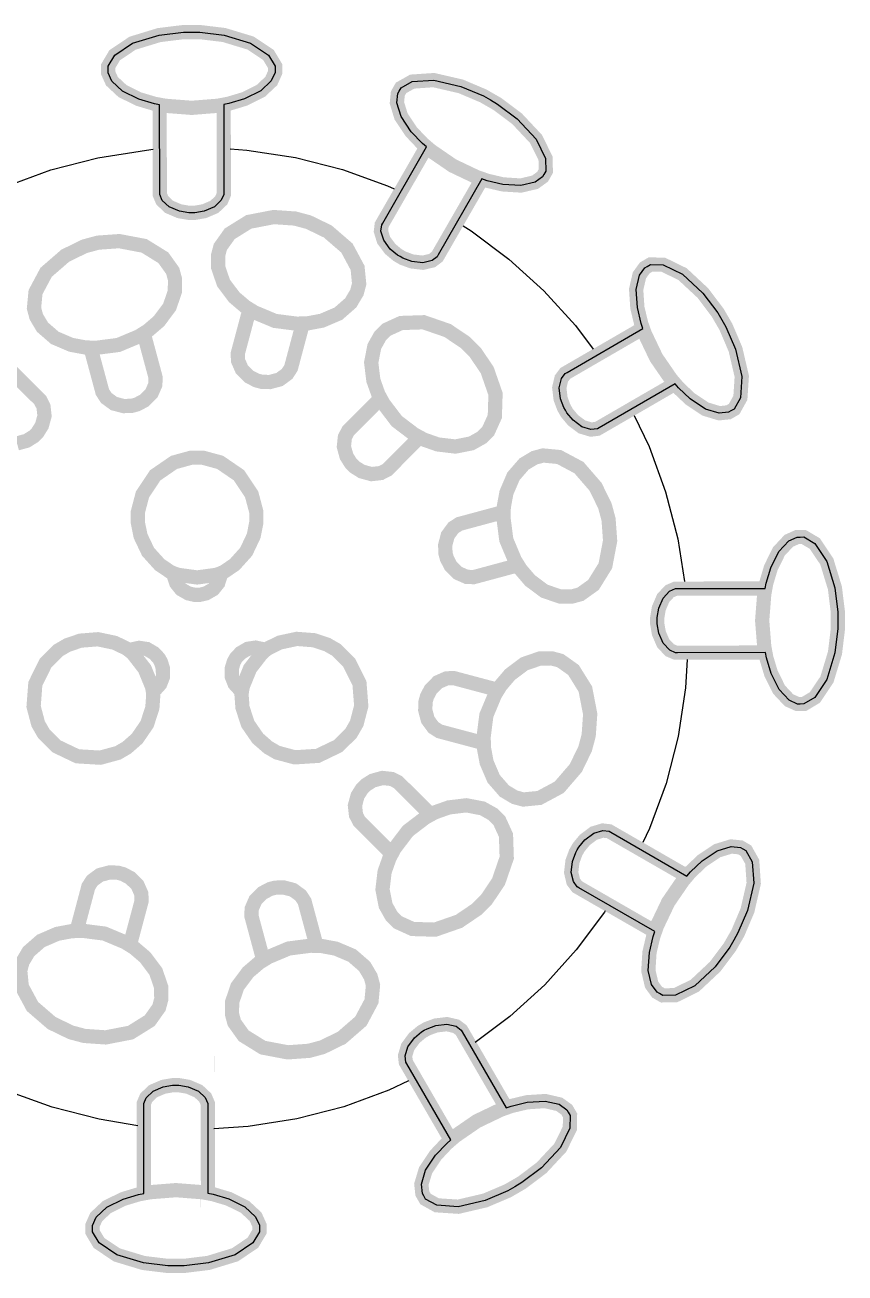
# Model space of a CAD drawing. Header units: inches. Extents: x 0.06 to 5.02, y -0.05 to 4.82.
# Drawn here: x 1.812 to 5.015, y -0.051 to 4.823 of the extents above; entities that cross this region are included whole.
import ezdxf

# ---------------------------------------------------------------- set-up
doc = ezdxf.new("R2010")
doc.units = ezdxf.units.IN
doc.header["$MEASUREMENT"] = 0

msp = doc.modelspace()

# ---------------------------------------------------------------- linework, layer by layer
at = {"color": 250}
for p, q in [((2.286628457346263, 4.334144068093625), (2.312517597619286, 4.337713911778305)), ((2.613530934563371, 4.339013033889204), (2.678477779718841, 4.334748928533102)), ((1.912864327776711, 4.257411985839102), (2.096445821526475, 4.3048946316437)), ((2.096445821526475, 4.3048946316437), (2.286628457346263, 4.334144068093625)), ((2.678477779718841, 4.334748928533102), (2.868760386448907, 4.305991540334396)), ((2.868760386448907, 4.305991540334396), (3.052471968241281, 4.259025768592162)), ((1.736892822279547, 4.192706788574418), (1.912864327776711, 4.257411985839102)), ((3.052471968241281, 4.259025768592162), (3.228624693205968, 4.194806803422086)), ((3.228624693205968, 4.194806803422086), (3.253784624993269, 4.182730713716028)), ((3.523146938416638, 4.039225502612319), (3.554352361463059, 4.018645200534856)), ((3.554352361463059, 4.018645200534856), (3.702052326645011, 3.908538361577186)), ((3.702052326645011, 3.908538361577186), (3.838305668163483, 3.785020538065554)), ((3.838305668163483, 3.785020538065554), (3.962149612313862, 3.649154493752496)), ((3.962149612313862, 3.649154493752496), (4.031249440257635, 3.557016602161945)), ((4.19132247487476, 3.297543860339798), (4.249840526849939, 3.176576697201075)), ((4.249840526849939, 3.176576697201075), (4.314480785796967, 3.00057383863548)), ((4.314480785796967, 3.00057383863548), (4.361970319568877, 2.81704186817222)), ((4.361970319568877, 2.81704186817222), (4.387734124807244, 2.649739550720127)), ((4.399079953392748, 2.344699724019188), (4.391865874184015, 2.234943594068737)), ((4.391865874184015, 2.234943594068737), (4.363098581328005, 2.044662364932134)), ((4.363098581328005, 2.044662364932134), (4.316142714243073, 1.860949405546298)), ((4.316142714243073, 1.860949405546298), (4.251923749072994, 1.684796680581611)), ((4.251923749072994, 1.684796680581611), (4.225715997821917, 1.630189254882245)), ((4.075760768592303, 1.359059107667218), (3.965662195195407, 1.211418570429073)), ((4.078340793328957, 1.363321245516403), (4.075760768592303, 1.359059107667218)), ((3.965662195195407, 1.211418570429073), (3.842205177221045, 1.075166868007129)), ((3.842205177221045, 1.075166868007129), (3.706271439403406, 0.9512717614737168)), ((3.706271439403406, 0.9512717614737168), (3.57, 0.85)), ((3.309796573699684, 0.700420774174628), (3.233711537551368, 0.6636369163565236)), ((1.918067315512632, 0.5972855928046169), (1.741913626232522, 0.6614976247145826)), ((3.233711537551368, 0.6636369163565236), (3.057691335323776, 0.5989445498535305)), ((2.101778346267622, 0.5503158591994615), (1.918067315512632, 0.5972855928046169)), ((3.057691335323776, 0.5989445498535305), (2.874159227101171, 0.5514540256158905)), ((2.252573745179288, 0.5245294877787134), (2.101778346267622, 0.5503158591994615)), ((2.874159227101171, 0.5514540256158905), (2.683908897776804, 0.522153426782931)), ((2.683908897776804, 0.522153426782931), (2.55, 0.5120260770257283))]:
    msp.add_line(p, q, dxfattribs=at)
at = {"color": 250, "const_width": 0.05555429999999999}
for points in [[(2.338646424471037, 4.168943035723347), (2.338159747938506, 4.51162732445855), (2.317544495051891, 4.51548403917718), (2.256916370046834, 4.533558456411798), (2.193334715617137, 4.564805339776106), (2.151828441797084, 4.603492066615875), (2.136974395796437, 4.636503086251908), (2.136964954386512, 4.647468938287194), (2.136931678578638, 4.661820352598006), (2.162484236752822, 4.704931280107804), (2.232285023381535, 4.751863029340205), (2.33589112830021, 4.783572648126629), (2.431087131328653, 4.795320516333613), (2.462792518784119, 4.795343017417796), (2.494524603521497, 4.795412286601563), (2.58972851989077, 4.783988136394539), (2.693422593878205, 4.752523314451796), (2.763388833051539, 4.705769043246486), (2.789067580691479, 4.662751414073734), (2.789092329435514, 4.648411282013683), (2.789093243781599, 4.637456712229161), (2.774318079160833, 4.604396928345579), (2.732923145560112, 4.56555917773883), (2.66939929329927, 4.534140629173651), (2.608857435177292, 4.51588679902383), (2.588249760719917, 4.511958242869369), (2.588795865196252, 4.169265688573391), (2.588769073867069, 4.161596256897925), (2.578914161907292, 4.138433018560743), (2.552120590437664, 4.113112672435502), (2.5123875490683, 4.096023335890735), (2.475952437318394, 4.089651865748618), (2.463845317512686, 4.089639617883092), (2.451687296827008, 4.089624353327576), (2.415243617063961, 4.095894592982365), (2.375443959160404, 4.112879304659629), (2.348558065287865, 4.13814396794008), (2.338619633141851, 4.161273604047878), (2.338646424471037, 4.168943035723347)], [(3.209377596546645, 4.049745214535893), (3.38028818751611, 4.346792815257507), (3.364340321987176, 4.360470186535316), (3.320881145473279, 4.406384857139972), (3.281478060370227, 4.465274469843415), (3.264861178624205, 4.519510703498037), (3.268549179257124, 4.555536123014422), (3.274044948053848, 4.565069927361741), (3.281194570735706, 4.577493449225813), (3.324813157079444, 4.602048697654077), (3.408764263333825, 4.607788371744633), (3.514319913856884, 4.583465190565892), (3.602616737402154, 4.546044700833452), (3.630152388811036, 4.530170054333812), (3.657660819931873, 4.514390060123734), (3.734335014272022, 4.45684885990781), (3.808400340557226, 4.377791918768741), (3.845613173402334, 4.3023562795016), (3.846375542883729, 4.252233370639745), (3.839214637951107, 4.239801321711834), (3.833740056062447, 4.230274666834893), (3.804385750410445, 4.209046097884331), (3.749179822624678, 4.196128066404544), (3.678427903751041, 4.200647897783945), (3.616855641837216, 4.215128110586772), (3.597120040469716, 4.222042800649467), (3.426189640185648, 3.924997955114776), (3.422309484238315, 3.91836928331536), (3.402235604943561, 3.903179827431107), (3.366335778806466, 3.894704558507569), (3.323311969436685, 3.899759687320254), (3.288668659012667, 3.912513727576779), (3.27816702351489, 3.918527765477543), (3.267622752697917, 3.924598214632123), (3.239184493928439, 3.9482109810554), (3.213225687996678, 3.982827088499726), (3.202504083812179, 4.018110491166006), (3.205546963885818, 4.043109654769166), (3.209377596546645, 4.049745214535893)], [(2.645460450613885, 3.547996261947997), (2.689360853018772, 3.712789756870245), (2.673262862261689, 3.722701910702024), (2.629595383662807, 3.759932480303043), (2.5877974258985, 3.8155407236374), (2.567001306937212, 3.875951556574449), (2.566377826542193, 3.92293540350291), (2.570245748273768, 3.937461052592655), (2.575302023806777, 3.95646569880705), (2.611739460283645, 4.007714723412345), (2.686333316536913, 4.054191847992797), (2.783666848911949, 4.073032879689539), (2.866895427870105, 4.067262347252569), (2.893303891724848, 4.060196971336685), (2.919658438009631, 4.053179479610778), (2.994729910217752, 4.016780646380781), (3.06975905288944, 3.952057593687388), (3.111342314478756, 3.874580422497453), (3.117488081347953, 3.811987003118181), (3.112430428221481, 3.792972452246484), (3.108542697175304, 3.778449558343664), (3.084575444794344, 3.738025860921146), (3.036490486881665, 3.695948839608605), (2.972592667599339, 3.668519845989386), (2.916231070565044, 3.657963536040179), (2.897364561387046, 3.6574072704233), (2.853467175672149, 3.492562874621085), (2.851183551340443, 3.484056361827252), (2.836165940589717, 3.460722708719784), (2.806381461737118, 3.438796751055885), (2.768275563321207, 3.428760506443668), (2.73612467652158, 3.429890363955735), (2.72607526936956, 3.432550122571274), (2.715944985862603, 3.435281707471778), (2.687524593029536, 3.450239493779057), (2.659478635625017, 3.477906874812756), (2.644588982428744, 3.511750740249416), (2.643186730939479, 3.539488371560701), (2.645460450613885, 3.547996261947997)], [(2.112345086841874, 3.398441995174243), (2.067989854850193, 3.563132547104109), (2.049106501778909, 3.563689212879213), (1.992653200896208, 3.574105494338895), (1.928687510662325, 3.601357191036587), (1.880456133500509, 3.643230747812608), (1.856388076260688, 3.68360125091451), (1.852489158840312, 3.698106661730792), (1.84735024500793, 3.717125929977055), (1.853320125008282, 3.77972031497109), (1.89467932856547, 3.857282194016888), (1.969542806957046, 3.922248456054304), (2.044530957392845, 3.958857174882171), (2.070877215977008, 3.965935215473777), (2.097219080277718, 3.973054252288048), (2.180440851666068, 3.979067002655842), (2.277778186741395, 3.960551341705355), (2.352566826661316, 3.914206644717151), (2.389169411401144, 3.863056618418392), (2.394306686136998, 3.844098155709397), (2.398204225963911, 3.829582840235815), (2.397639670488927, 3.782622884133667), (2.3770246736175, 3.722166384036565), (2.335419303128667, 3.666426473321826), (2.291874746121858, 3.629119447775949), (2.275826295631442, 3.619135078148543), (2.320171622965821, 3.454445903812138), (2.322434637994665, 3.445963276684931), (2.3210990012103, 3.418212691567132), (2.306311298092112, 3.384336854507535), (2.278365540641716, 3.356612310498234), (2.249974294166532, 3.3415094755463), (2.239885333303751, 3.338803524935281), (2.229766658469066, 3.336101707104649), (2.197671169370213, 3.334871430913988), (2.159549315936857, 3.344828001147046), (2.1297245777607, 3.366674932115118), (2.11461800652802, 3.389957990453574), (2.112345086841874, 3.398441995174243)], [(3.929293882064283, 3.466499192735068), (4.225816565217626, 3.638288305531956), (4.218802463040399, 3.65805300564725), (4.204137154333042, 3.719569806771152), (4.199403854881055, 3.790286091149631), (4.212183338002133, 3.84558281176811), (4.233371504142482, 3.874953976464269), (4.242895867079877, 3.880424059702831), (4.255296017793373, 3.887624473738324), (4.305330620517392, 3.887026033892143), (4.380927492490477, 3.850049312189358), (4.460149610693142, 3.776201641356197), (4.517913841738382, 3.699644158954071), (4.533822180856092, 3.672180793418944), (4.549727503283808, 3.644768328763785), (4.587402024694054, 3.556537090891311), (4.612010821163976, 3.451020980101052), (4.606517217472117, 3.367097627460225), (4.582145144038233, 3.323327794966447), (4.569744993324736, 3.316127380930954), (4.560222007980803, 3.310667202349692), (4.524150580904893, 3.306910561735078), (4.469857163635924, 3.323346693921741), (4.410849009974093, 3.362650350258296), (4.364778837591107, 3.405980064273066), (4.351164828951767, 3.421846798932977), (4.054643523391887, 3.250067590793389), (4.047981172295975, 3.246228791778748), (4.022963501733861, 3.243186200835902), (3.987632478209961, 3.253754137093929), (3.952933640248284, 3.279610750253994), (3.929277626940288, 3.307990164172746), (3.923222786071086, 3.318464136773848), (3.917126687476151, 3.329004425286068), (3.904267699261006, 3.363656250953452), (3.89911524036714, 3.406605540439391), (3.907503106006648, 3.442522475303234), (3.92263015337491, 3.462650489063125), (3.929293882064283, 3.466499192735068)], [(3.080662189689867, 3.24436828381482), (3.201083659995824, 3.365110287646757), (3.192061559876351, 3.381761927488953), (3.172854505128884, 3.435813218388688), (3.164484398385134, 3.504844441129549), (3.176649555219613, 3.567556490682983), (3.199569477688639, 3.60858018815181), (3.210252620611824, 3.619260312555712), (3.22407046880386, 3.633169387699008), (3.281279468752206, 3.659327713809638), (3.369165320176351, 3.662288848634858), (3.462827194945473, 3.629977989551052), (3.532049207227758, 3.583317133198097), (3.551376596492552, 3.564030722847617), (3.570682537346216, 3.544807873221329), (3.6174842885965, 3.475742001910627), (3.650100210074966, 3.382136392751182), (3.647410039708423, 3.294269239710931), (3.621410939508205, 3.23691401859917), (3.607584564252331, 3.223016225706636), (3.596967737240263, 3.212377359028468), (3.555962691718149, 3.189336509614236), (3.493280578191482, 3.17696358983635), (3.424255857237666, 3.185190831005046), (3.370150857501261, 3.204215688521561), (3.353534597640139, 3.213160011202884), (3.233104861773409, 3.09235857942714), (3.226871268665723, 3.086158199038179), (3.202143928423543, 3.073443394889178), (3.165423379674146, 3.069302513395674), (3.127380572074265, 3.079682228705758), (3.100100751390008, 3.096742940397675), (3.092748031214251, 3.104055566876378), (3.08533562159162, 3.111447169110422), (3.068204806767354, 3.138686809039333), (3.057768766088837, 3.176676676832685), (3.061729842998997, 3.213431431215102), (3.074429974175644, 3.23817780808316), (3.080662189689867, 3.24436828381482)], [(3.517112311757242, 2.876980425349989), (3.681811129247882, 2.921395085285476), (3.682306989485717, 2.940276799260233), (3.6927331756027, 2.996728722549471), (3.719984872300391, 3.060694412783354), (3.761858429076412, 3.10892578994517), (3.802230309771776, 3.133003751842292), (3.816785243874564, 3.136895781295358), (3.83574508417702, 3.142042960688513), (3.898357900892195, 3.136060420843935), (3.975911252874155, 3.09471249953751), (4.040866232660807, 3.019840494082096), (4.077493121706748, 2.944910393996641), (4.084622324681389, 2.918496441907898), (4.091691838209153, 2.892161465574498), (4.097694683919647, 2.808941071779612), (4.079179022969159, 2.711603736704285), (4.032835703574417, 2.636825001441665), (3.981674395024895, 2.600213889637998), (3.96277673785317, 2.595078253998672), (3.948210521499619, 2.591177697481768), (3.901240660740171, 2.591743630550214), (3.840785538236528, 2.612368532078944), (3.785073963900232, 2.653959865130087), (3.747745489943225, 2.697567982861091), (3.737874465829584, 2.713560283600757), (3.573174009242416, 2.66920642920254), (3.564640481235241, 2.666940397483703), (3.53689153521397, 2.668215228730801), (3.502956008707499, 2.683081907604331), (3.4752413693555, 2.711026287461265), (3.460188057690073, 2.739410645969137), (3.457480729485592, 2.749489702174618), (3.454729388368453, 2.759615264976613), (3.453500489771254, 2.791720658732769), (3.46345568241085, 2.829832607508822), (3.485303990972383, 2.859667250342281), (3.508578783750067, 2.874714393631153), (3.517112311757242, 2.876980425349989)], [(2.395981402434921, 2.67233554693349), (2.395986030921905, 2.680644125547013), (2.380561187661195, 2.687120792157434), (2.338270483726708, 2.715739591236458), (2.29307653086375, 2.76573212292491), (2.263603147597462, 2.827561858318475), (2.252979559452769, 2.880318351520089), (2.253003848608015, 2.897842081432324), (2.252947457992945, 2.92073814703536), (2.27101023409607, 2.989485284571759), (2.320523968492638, 3.064337970603097), (2.394060436370643, 3.114899704078394), (2.461608445710108, 3.133511787096571), (2.484110225620694, 3.133491765718285), (2.506641458000116, 3.133538321754183), (2.574252768061808, 3.115148902194512), (2.647880937630734, 3.064816046663263), (2.697629685888685, 2.990080139317683), (2.715898173859988, 2.921368367784398), (2.715943282224294, 2.898463775117524), (2.715958611698253, 2.88093453483144), (2.705508922764517, 2.828160919253311), (2.676196030145375, 2.766289141953004), (2.631148952789953, 2.716146726557108), (2.588933040233554, 2.687448748805523), (2.573568973381285, 2.68093317133618), (2.573611112993882, 2.672597895440744), (2.573595412490525, 2.665371156653836), (2.566613463041799, 2.643554984168833), (2.54756582412858, 2.619701549367286), (2.519365049591584, 2.60357269275829), (2.49350269035304, 2.597578322514767), (2.484888706459708, 2.597564850861806), (2.476236481530635, 2.597566794239997), (2.450390995314205, 2.603453375780785), (2.422161756391176, 2.619495164017341), (2.403019856856541, 2.643309188922971), (2.395974228995402, 2.665097525895819), (2.395981402434921, 2.67233554693349)], [(4.361073737614706, 2.6220058547265), (4.70376655341375, 2.622481249008266), (4.70756246259511, 2.643094862798353), (4.725649539673956, 2.70374141952455), (4.756936041667469, 2.767317563580399), (4.795632673164537, 2.808822459806989), (4.828652219864409, 2.823665223556874), (4.839659068122362, 2.82367905925025), (4.853959581553205, 2.823709318368135), (4.897081791313765, 2.79816528725779), (4.944003635888867, 2.728365878222539), (4.975713254675293, 2.624759773303864), (4.987451218224972, 2.529565147868883), (4.987531769659501, 2.497841590195343), (4.987562797807525, 2.466124920489114), (4.976069314999393, 2.370930647274077), (4.944614397713954, 2.26723519569318), (4.897899745137847, 2.197263446145997), (4.8549019252797, 2.171581943319133), (4.840591507191553, 2.171553061794711), (4.829525230989791, 2.171547491662106), (4.796478106950437, 2.186341088004014), (4.757698406694031, 2.22771785138666), (4.726211903121206, 2.291261251459038), (4.708025766475966, 2.35185427196405), (4.704155522174913, 2.372373066008783), (4.361462706375871, 2.371897671727016), (4.353733846756596, 2.371932728616972), (4.330560965265178, 2.381718307975641), (4.305263183641467, 2.408528933572947), (4.288114419152894, 2.448270240503085), (4.281832090926486, 2.484692953911831), (4.28181984306096, 2.49680007371754), (4.281814483162746, 2.508956716809756), (4.287982921057598, 2.545394363192821), (4.30501000655099, 2.585208320037131), (4.330235051202237, 2.612099724283519), (4.353354782652733, 2.622039534022994), (4.361073737614706, 2.6220058547265)], [(2.318455322714538, 2.228685610764003), (2.311245390202009, 2.224539314445024), (2.31332470840325, 2.207985035970322), (2.30974416339077, 2.15705268674693), (2.288997211509267, 2.092889019554143), (2.250251200212347, 2.03643842957867), (2.209862255069931, 2.000913681721959), (2.194670802709519, 1.992082244965613), (2.174836190558623, 1.98064560818623), (2.10628170737363, 1.961911008237509), (2.01671859329487, 1.967361127182533), (1.936175043201321, 2.005793175505879), (1.886262060370113, 2.054957905189784), (1.875009147717869, 2.074443883657414), (1.863702317495667, 2.093977746315022), (1.845830660169348, 2.161695372265809), (1.852629381525725, 2.250646872466302), (1.892461857805853, 2.331096606048167), (1.942776713905217, 2.381293858519794), (1.962608570869188, 2.392710685984575), (1.977801400823061, 2.401552027398224), (2.028748242241437, 2.418909110951946), (2.096988170869692, 2.424420974594181), (2.162926957791186, 2.410484415502288), (2.208913430383474, 2.388257431034782), (2.222242964307691, 2.378185131130433), (2.229442992162918, 2.382332805042875), (2.235719846133284, 2.386013199618828), (2.258076199380835, 2.39089999503819), (2.288292483541579, 2.386313692440544), (2.316358783586208, 2.369971486291896), (2.334470323608688, 2.350581583816275), (2.338798704958279, 2.343083823157752), (2.343083073395211, 2.335632569095741), (2.350943530644931, 2.310338557713097), (2.351135909843501, 2.277822034371204), (2.340065806644119, 2.249406119549488), (2.32472089443414, 2.232357478276118), (2.318455322714538, 2.228685610764003)], [(2.741468553739359, 2.3833764488183), (2.748610297040711, 2.379192718112625), (2.761909054000597, 2.38929702725882), (2.807808377822941, 2.411667250160071), (2.873747904973937, 2.425828481007104), (2.942025088384426, 2.420501875565506), (2.99298809838503, 2.403277018187914), (3.008229249977822, 2.394463375460556), (3.028084505391903, 2.383109881177224), (3.078528328283793, 2.333043426019588), (3.118629986439415, 2.252753542390518), (3.125642579028807, 2.163799379221079), (3.107941236609433, 2.095981308793264), (3.096725100012986, 2.076460318043565), (3.085476232754645, 2.05699436095422), (3.035717032207736, 2.007598199555459), (2.955311328190496, 1.968986704356592), (2.865727086962428, 1.963323779000274), (2.79713685492445, 1.981788774775426), (2.777309674385744, 1.993198941815639), (2.76204871347835, 2.002015339729922), (2.721564482341002, 2.0373795932809), (2.682677064961092, 2.093733996565122), (2.661737209701977, 2.157829763677524), (2.65797655432339, 2.208753348303151), (2.660052344977174, 2.225274909765727), (2.652848418545092, 2.229447096717573), (2.646507766316608, 2.233075171870794), (2.631120441170492, 2.250056827409865), (2.620004335899464, 2.278438775961778), (2.620156980609904, 2.310967889069768), (2.627905044639044, 2.33633235247431), (2.632224755438141, 2.343798455782741), (2.636489171073818, 2.351302538623848), (2.654481088007839, 2.37075949175221), (2.682570487708793, 2.38717643801027), (2.712744249407069, 2.391793742957506), (2.735125146323952, 2.386984714656919), (2.741468553739359, 2.3833764488183)], [(3.494899993977966, 2.270629264108526), (3.659696505590204, 2.226677960823671), (3.669530799757038, 2.242796876985753), (3.70678255626612, 2.28647150505501), (3.762394932380864, 2.328299176791222), (3.822795860660611, 2.349096673345971), (3.869772558118695, 2.349741340649055), (3.884344975308021, 2.345846721635567), (3.903319907550512, 2.340794578882944), (3.954550500434669, 2.304369802250303), (4.001036152078958, 2.229764663746271), (4.019878561369159, 2.132441036028535), (4.014108028932194, 2.04921245707038), (4.007083649238977, 2.02280838749909), (4.000023783696941, 1.996439542273552), (3.963626328060403, 1.921377974722732), (3.898913180024313, 1.846347454457582), (3.821416199519776, 1.80476694805519), (3.758827174423955, 1.798580184963328), (3.739869296309143, 1.803609763214424), (3.725277069805214, 1.807507137414835), (3.684854749976157, 1.831484294453097), (3.642803048352068, 1.879606115808056), (3.615376809919774, 1.943523744404985), (3.604858741006309, 1.99986992640813), (3.604312380046732, 2.018735057992666), (3.439449552523376, 2.062645103551787), (3.430911948164178, 2.06492295600658), (3.407579672650171, 2.079950471414606), (3.38565233739281, 2.109725045609904), (3.37560481052983, 2.147822416961977), (3.37674595029266, 2.179981830825443), (3.379443949943941, 2.190015822946313), (3.382109218933329, 2.200104848727538), (3.397076648394842, 2.228594574161712), (3.424761083556219, 2.256617967064705), (3.4585878948652, 2.271530184762503), (3.48634533549109, 2.272929681064845), (3.494899993977966, 2.270629264108526)], [(3.276069185038668, 1.859808376057574), (3.396848052312885, 1.739361586063166), (3.413441641804737, 1.748401856400713), (3.467492932704471, 1.76760891114818), (3.53652277785187, 1.775969113234629), (3.5991952087761, 1.763809466773999), (3.640268429531432, 1.740882656337661), (3.650938649278033, 1.730200891007939), (3.664789674070985, 1.716401213033978), (3.690966431902754, 1.659179553241405), (3.693917662070672, 1.571295079410722), (3.661606802986867, 1.477633204641601), (3.614948701820837, 1.408431001673918), (3.595718964227239, 1.389075537533749), (3.576439441844069, 1.369797671555461), (3.507370815346442, 1.322976110990574), (3.413775110844299, 1.290358811918647), (3.32590933539751, 1.29305888694249), (3.268613542229555, 1.319049721581935), (3.254755367966227, 1.332870586463961), (3.244085148219627, 1.343552351793684), (3.221014846336558, 1.384490819901615), (3.208643304152132, 1.447182838085583), (3.216821022034323, 1.516214447006709), (3.235915212151947, 1.570309803588878), (3.244838347925204, 1.586918913979625), (3.124117531001332, 1.707347533755959), (3.117857722668564, 1.713589392424417), (3.105072208324993, 1.738316471163531), (3.100989115678769, 1.775089559889423), (3.111323701985798, 1.81309825923395), (3.128419899526534, 1.840342855572455), (3.135794709135967, 1.847707119502042), (3.143125505832742, 1.855117890028144), (3.170326904725912, 1.872264119883559), (3.208306867861964, 1.882701538155537), (3.245061622244379, 1.878740461245379), (3.269806621518975, 1.86603042541143), (3.276069185038668, 1.859808376057574)], [(4.100695137504324, 1.670665100945523), (4.397683310282131, 1.499762775536831), (4.411301253616132, 1.515718906626538), (4.457225828878089, 1.559176705546972), (4.516113802485002, 1.598640596187294), (4.570350036139624, 1.615257477933316), (4.60638398271985, 1.611558195049634), (4.615968687947138, 1.606065442942901), (4.628349574492013, 1.598972231514859), (4.652889669392193, 1.555244693940807), (4.658636231450057, 1.471343110972933), (4.634294880053245, 1.365729410099529), (4.596884294978107, 1.277431208960797), (4.581067437325748, 1.249948097528411), (4.565250579673386, 1.222464986096024), (4.50769120923939, 1.14573274140553), (4.428631512913395, 1.071647605805724), (4.353185968988953, 1.034436150554079), (4.303132131225142, 1.03373484811302), (4.290690439142995, 1.040826420444532), (4.28110711150917, 1.046329077208567), (4.259878542558608, 1.07568338286057), (4.246977303703433, 1.13093745633938), (4.251498774179362, 1.201628569675748), (4.266018605611393, 1.263195321215726), (4.272936050861015, 1.282950731897829), (3.975944861393216, 1.453903958186488), (3.969259778339983, 1.457741478814626), (3.954078588016503, 1.477874786053187), (3.945596431125653, 1.513725088903777), (3.950589376807606, 1.556737354519728), (3.963371491939507, 1.591437337700629), (3.969426526062938, 1.601943367481859), (3.97543616968025, 1.612485999202302), (3.999058840760827, 1.640922880378318), (4.033720338711273, 1.666845084370865), (4.068999608597167, 1.677536974583461), (4.094007037761099, 1.674553522453629), (4.100695137504324, 1.670665100945523)], [(2.265594804627271, 1.394575005551754), (2.221687514255074, 1.229731987343), (2.237744247286424, 1.219886149422337), (2.281427140916456, 1.182693820857062), (2.323205289366161, 1.127088332709628), (2.34400278592091, 1.066687404429881), (2.344647453223994, 1.019710706971797), (2.340810884560852, 1.005120119564396), (2.335761496995154, 0.9861649966365078), (2.299274674991127, 0.9349238504642522), (2.224670225283826, 0.888443151148613), (2.127337519464866, 0.8696080622462525), (2.044118845164012, 0.8753772170897569), (2.017762921285766, 0.8823848041583631), (1.991364913125709, 0.8894527643437059), (1.916284225057018, 0.9258579274958189), (1.8412642982459, 0.9905746502670971), (1.799664795069356, 1.068007637626909), (1.793567173893205, 1.13058426438157), (1.798617939052366, 1.149549291966759), (1.802453130122046, 1.164129974716859), (1.826431664753769, 1.204562199203216), (1.874525149730287, 1.246627938264994), (1.938422969012613, 1.274056931884212), (1.99477603898307, 1.284624524084183), (2.013701976104874, 1.285172524140288), (2.057601000916299, 1.449956114405235), (2.059823558207671, 1.458531698297109), (2.074856583989545, 1.481903592440321), (2.104632535778306, 1.503840832354983), (2.142729907130378, 1.513888359217962), (2.174839797707339, 1.512754107422443), (2.184981363465059, 1.510031049585777), (2.195069011652822, 1.507355875939089), (2.223492421175878, 1.492347188751843), (2.251518569265795, 1.464682562905068), (2.266426654183207, 1.430826037624183), (2.267827528079011, 1.403078501655595), (2.265594804627271, 1.394575005551754)], [(2.906593019562481, 1.391865679090291), (2.950946873960699, 1.227165222503123), (2.969829965528918, 1.226679266922589), (3.02622934884166, 1.216310869652885), (3.090196416669004, 1.189069077612495), (3.13843933758465, 1.147133337705743), (3.162507394824472, 1.106762834603841), (3.166457474627882, 1.092189730282979), (3.1715336823234, 1.073300338672026), (3.165575346076877, 1.010643770547261), (3.124216142519689, 0.933081891501462), (3.049344137064275, 0.8681269117148095), (2.974402892487403, 0.8314924860707593), (2.948060063871269, 0.8243665159963771), (2.921655203899376, 0.8173026837599261), (2.838434121307759, 0.8112948857207812), (2.741097612788507, 0.8298164894656492), (2.666367023218932, 0.8761430162357792), (2.629716155026715, 0.9273088446934197), (2.624620138016594, 0.9462009914912977), (2.620670058213184, 0.9607740958121581), (2.621254161499704, 1.007802006921952), (2.641879063028433, 1.068257129425593), (2.68348167833034, 1.12397723082573), (2.727051816528667, 1.161250409619316), (2.743121715430213, 1.171171218522529), (2.698756578781233, 1.335863148045858), (2.696441023775892, 1.344403564020343), (2.697776660560258, 1.372154149138143), (2.712562986084982, 1.406020081540439), (2.740535440817292, 1.43379139364932), (2.768922554512089, 1.448864514629351), (2.779041229346773, 1.451566332459984), (2.789130190209555, 1.454272283071002), (2.82123256727572, 1.455552082548169), (2.859334611394472, 1.445598267502035), (2.88916236626062, 1.423700435653996), (2.904276086963677, 1.400396190407475), (2.906593019562481, 1.391865679090291)], [(2.526214318276534, 0.6037371703856417), (2.526700168252985, 0.2610469388560569), (2.547263983237875, 0.2572559367105474), (2.607912055316881, 0.2391797547547341), (2.671466599186625, 0.2078831318936545), (2.712981813348556, 0.1691880942003137), (2.72783558383051, 0.1361750936328188), (2.727888211597016, 0.1251567922066373), (2.727878852085694, 0.1108617891496406), (2.702315975976171, 0.06774926783611603), (2.632525231764106, 0.02081713147598297), (2.528918961534215, -0.01089367586931875), (2.433724391202972, -0.02263124323270765), (2.40206044056039, -0.02271877262255984), (2.370285086810823, -0.0227361866948675), (2.27509241136451, -0.01130380656372346), (2.171397345509782, 0.0201538840257604), (2.101471455090189, 0.06690789432559294), (2.075752028074079, 0.1099234072860704), (2.075761525344745, 0.1242194008087973), (2.075768050003355, 0.1352274557427459), (2.090493140300232, 0.1682901657307189), (2.131879670580832, 0.2070674979279312), (2.195401883745146, 0.2385468520303803), (2.256013349986924, 0.2567930199574241), (2.276603267504266, 0.2606664971587325), (2.276107375111167, 0.6033571158160491), (2.276091531121155, 0.611082958745334), (2.285887841693202, 0.6342604054376687), (2.312738636957097, 0.6595566385504539), (2.352430558360074, 0.6767132814720698), (2.388852031934706, 0.6829866955069049), (2.401008950545613, 0.6829940363365796), (2.413126112767969, 0.6830058970743725), (2.449564585707113, 0.6768434019739011), (2.489376751679923, 0.659803440426017), (2.516269809038465, 0.6345902813635311), (2.526191035281827, 0.6114095281655001), (2.526206879271837, 0.6036836852362153), (2.526214318276534, 0.6037371703856417)], [(3.520113066529987, 0.8912142123302415), (3.691844680013916, 0.5947136612578924), (3.711607589257707, 0.6017148873806265), (3.773134846076297, 0.6163827803574431), (3.84384369145008, 0.6210625946600037), (3.899107681406665, 0.6083381451992826), (3.928520117844183, 0.5871563542738452), (3.934039724369252, 0.5776251033691405), (3.941191303914971, 0.5652367929516036), (3.9405752448881, 0.5151481017401596), (3.903618470259263, 0.4395494650458811), (3.829759379415993, 0.3603178293136471), (3.753201483735827, 0.302550626871215), (3.725798785978623, 0.2866429363843052), (3.698336522518265, 0.270742520992438), (3.610111621575717, 0.2331135610057796), (3.504629068003431, 0.2084556736698816), (3.42066225348733, 0.2139997458211784), (3.376893936346361, 0.238382714378093), (3.369742219041297, 0.2507700343299001), (3.364222750275574, 0.2603022757003347), (3.360468575313567, 0.2963188400333556), (3.376895353880313, 0.3506175967587087), (3.416168745207579, 0.4096259213380039), (3.459537389054824, 0.4556856310184921), (3.475415405965497, 0.4693081667216704), (3.303681740107001, 0.7658665519340977), (3.299784477463977, 0.7725441018508924), (3.296734309757089, 0.7975072967978512), (3.307303072571193, 0.8328442631161306), (3.333108784851289, 0.8675400843878179), (3.361496464330815, 0.891255525639621), (3.372019960218423, 0.8973034785415125), (3.382519252507977, 0.9033951828529945), (3.417175472458812, 0.9162131748454742), (3.460171268541267, 0.9214096466519966), (3.496098108062411, 0.913020403419026), (3.516226121822302, 0.8978933560507641), (3.520113066529987, 0.8912142123302415)]]:
    msp.add_lwpolyline(points, close=True, dxfattribs=at)
at = {"color": 7}
for points in [[(2.338646424471037, 4.168943035723347), (2.338159747938506, 4.51162732445855), (2.317544495051891, 4.51548403917718), (2.256916370046834, 4.533558456411798), (2.193334715617137, 4.564805339776106), (2.151828441797084, 4.603492066615875), (2.136974395796437, 4.636503086251908), (2.136964954386512, 4.647468938287194), (2.136931678578638, 4.661820352598006), (2.162484236752822, 4.704931280107804), (2.232285023381535, 4.751863029340205), (2.33589112830021, 4.783572648126629), (2.431087131328653, 4.795320516333613), (2.462792518784119, 4.795343017417796), (2.494524603521497, 4.795412286601563), (2.58972851989077, 4.783988136394539), (2.693422593878205, 4.752523314451796), (2.763388833051539, 4.705769043246486), (2.789067580691479, 4.662751414073734), (2.789092329435514, 4.648411282013683), (2.789093243781599, 4.637456712229161), (2.774318079160833, 4.604396928345579), (2.732923145560112, 4.56555917773883), (2.66939929329927, 4.534140629173651), (2.608857435177292, 4.51588679902383), (2.588249760719917, 4.511958242869369), (2.588795865196252, 4.169265688573391), (2.588769073867069, 4.161596256897925), (2.578914161907292, 4.138433018560743), (2.552120590437664, 4.113112672435502), (2.5123875490683, 4.096023335890735), (2.475952437318394, 4.089651865748618), (2.463845317512686, 4.089639617883092), (2.451687296827008, 4.089624353327576), (2.415243617063961, 4.095894592982365), (2.375443959160404, 4.112879304659629), (2.348558065287865, 4.13814396794008), (2.338619633141851, 4.161273604047878), (2.338646424471037, 4.168943035723347)], [(3.209377596546645, 4.049745214535893), (3.38028818751611, 4.346792815257507), (3.364340321987176, 4.360470186535316), (3.320881145473279, 4.406384857139972), (3.281478060370227, 4.465274469843415), (3.264861178624205, 4.519510703498037), (3.268549179257124, 4.555536123014422), (3.274044948053848, 4.565069927361741), (3.281194570735706, 4.577493449225813), (3.324813157079444, 4.602048697654077), (3.408764263333825, 4.607788371744633), (3.514319913856884, 4.583465190565892), (3.602616737402154, 4.546044700833452), (3.630152388811036, 4.530170054333812), (3.657660819931873, 4.514390060123734), (3.734335014272022, 4.45684885990781), (3.808400340557226, 4.377791918768741), (3.845613173402334, 4.3023562795016), (3.846375542883729, 4.252233370639745), (3.839214637951107, 4.239801321711834), (3.833740056062447, 4.230274666834893), (3.804385750410445, 4.209046097884331), (3.749179822624678, 4.196128066404544), (3.678427903751041, 4.200647897783945), (3.616855641837216, 4.215128110586772), (3.597120040469716, 4.222042800649467), (3.426189640185648, 3.924997955114776), (3.422309484238315, 3.91836928331536), (3.402235604943561, 3.903179827431107), (3.366335778806466, 3.894704558507569), (3.323311969436685, 3.899759687320254), (3.288668659012667, 3.912513727576779), (3.27816702351489, 3.918527765477543), (3.267622752697917, 3.924598214632123), (3.239184493928439, 3.9482109810554), (3.213225687996678, 3.982827088499726), (3.202504083812179, 4.018110491166006), (3.205546963885818, 4.043109654769166), (3.209377596546645, 4.049745214535893)], [(3.929293882064283, 3.466499192735068), (4.225816565217626, 3.638288305531956), (4.218802463040399, 3.65805300564725), (4.204137154333042, 3.719569806771152), (4.199403854881055, 3.790286091149631), (4.212183338002133, 3.84558281176811), (4.233371504142482, 3.874953976464269), (4.242895867079877, 3.880424059702831), (4.255296017793373, 3.887624473738324), (4.305330620517392, 3.887026033892143), (4.380927492490477, 3.850049312189358), (4.460149610693142, 3.776201641356197), (4.517913841738382, 3.699644158954071), (4.533822180856092, 3.672180793418944), (4.549727503283808, 3.644768328763785), (4.587402024694054, 3.556537090891311), (4.612010821163976, 3.451020980101052), (4.606517217472117, 3.367097627460225), (4.582145144038233, 3.323327794966447), (4.569744993324736, 3.316127380930954), (4.560222007980803, 3.310667202349692), (4.524150580904893, 3.306910561735078), (4.469857163635924, 3.323346693921741), (4.410849009974093, 3.362650350258296), (4.364778837591107, 3.405980064273066), (4.351164828951767, 3.421846798932977), (4.054643523391887, 3.250067590793389), (4.047981172295975, 3.246228791778748), (4.022963501733861, 3.243186200835902), (3.987632478209961, 3.253754137093929), (3.952933640248284, 3.279610750253994), (3.929277626940288, 3.307990164172746), (3.923222786071086, 3.318464136773848), (3.917126687476151, 3.329004425286068), (3.904267699261006, 3.363656250953452), (3.89911524036714, 3.406605540439391), (3.907503106006648, 3.442522475303234), (3.92263015337491, 3.462650489063125), (3.929293882064283, 3.466499192735068)], [(4.361073737614706, 2.6220058547265), (4.70376655341375, 2.622481249008266), (4.70756246259511, 2.643094862798353), (4.725649539673956, 2.70374141952455), (4.756936041667469, 2.767317563580399), (4.795632673164537, 2.808822459806989), (4.828652219864409, 2.823665223556874), (4.839659068122362, 2.82367905925025), (4.853959581553205, 2.823709318368135), (4.897081791313765, 2.79816528725779), (4.944003635888867, 2.728365878222539), (4.975713254675293, 2.624759773303864), (4.987451218224972, 2.529565147868883), (4.987531769659501, 2.497841590195343), (4.987562797807525, 2.466124920489114), (4.976069314999393, 2.370930647274077), (4.944614397713954, 2.26723519569318), (4.897899745137847, 2.197263446145997), (4.8549019252797, 2.171581943319133), (4.840591507191553, 2.171553061794711), (4.829525230989791, 2.171547491662106), (4.796478106950437, 2.186341088004014), (4.757698406694031, 2.22771785138666), (4.726211903121206, 2.291261251459038), (4.708025766475966, 2.35185427196405), (4.704155522174913, 2.372373066008783), (4.361462706375871, 2.371897671727016), (4.353733846756596, 2.371932728616972), (4.330560965265178, 2.381718307975641), (4.305263183641467, 2.408528933572947), (4.288114419152894, 2.448270240503085), (4.281832090926486, 2.484692953911831), (4.28181984306096, 2.49680007371754), (4.281814483162746, 2.508956716809756), (4.287982921057598, 2.545394363192821), (4.30501000655099, 2.585208320037131), (4.330235051202237, 2.612099724283519), (4.353354782652733, 2.622039534022994), (4.361073737614706, 2.6220058547265)], [(4.100695137504324, 1.670665100945523), (4.397683310282131, 1.499762775536831), (4.411301253616132, 1.515718906626538), (4.457225828878089, 1.559176705546972), (4.516113802485002, 1.598640596187294), (4.570350036139624, 1.615257477933316), (4.60638398271985, 1.611558195049634), (4.615968687947138, 1.606065442942901), (4.628349574492013, 1.598972231514859), (4.652889669392193, 1.555244693940807), (4.658636231450057, 1.471343110972933), (4.634294880053245, 1.365729410099529), (4.596884294978107, 1.277431208960797), (4.581067437325748, 1.249948097528411), (4.565250579673386, 1.222464986096024), (4.50769120923939, 1.14573274140553), (4.428631512913395, 1.071647605805724), (4.353185968988953, 1.034436150554079), (4.303132131225142, 1.03373484811302), (4.290690439142995, 1.040826420444532), (4.28110711150917, 1.046329077208567), (4.259878542558608, 1.07568338286057), (4.246977303703433, 1.13093745633938), (4.251498774179362, 1.201628569675748), (4.266018605611393, 1.263195321215726), (4.272936050861015, 1.282950731897829), (3.975944861393216, 1.453903958186488), (3.969259778339983, 1.457741478814626), (3.954078588016503, 1.477874786053187), (3.945596431125653, 1.513725088903777), (3.950589376807606, 1.556737354519728), (3.963371491939507, 1.591437337700629), (3.969426526062938, 1.601943367481859), (3.97543616968025, 1.612485999202302), (3.999058840760827, 1.640922880378318), (4.033720338711273, 1.666845084370865), (4.068999608597167, 1.677536974583461), (4.094007037761099, 1.674553522453629), (4.100695137504324, 1.670665100945523)], [(3.520113066529987, 0.8912142123302415), (3.691844680013916, 0.5947136612578924), (3.711607589257707, 0.6017148873806265), (3.773134846076297, 0.6163827803574431), (3.84384369145008, 0.6210625946600037), (3.899107681406665, 0.6083381451992826), (3.928520117844183, 0.5871563542738452), (3.934039724369252, 0.5776251033691405), (3.941191303914971, 0.5652367929516036), (3.9405752448881, 0.5151481017401596), (3.903618470259263, 0.4395494650458811), (3.829759379415993, 0.3603178293136471), (3.753201483735827, 0.302550626871215), (3.725798785978623, 0.2866429363843052), (3.698336522518265, 0.270742520992438), (3.610111621575717, 0.2331135610057796), (3.504629068003431, 0.2084556736698816), (3.42066225348733, 0.2139997458211784), (3.376893936346361, 0.238382714378093), (3.369742219041297, 0.2507700343299001), (3.364222750275574, 0.2603022757003347), (3.360468575313567, 0.2963188400333556), (3.376895353880313, 0.3506175967587087), (3.416168745207579, 0.4096259213380039), (3.459537389054824, 0.4556856310184921), (3.475415405965497, 0.4693081667216704), (3.303681740107001, 0.7658665519340977), (3.299784477463977, 0.7725441018508924), (3.296734309757089, 0.7975072967978512), (3.307303072571193, 0.8328442631161306), (3.333108784851289, 0.8675400843878179), (3.361496464330815, 0.891255525639621), (3.372019960218423, 0.8973034785415125), (3.382519252507977, 0.9033951828529945), (3.417175472458812, 0.9162131748454742), (3.460171268541267, 0.9214096466519966), (3.496098108062411, 0.913020403419026), (3.516226121822302, 0.8978933560507641), (3.520113066529987, 0.8912142123302415)], [(2.526214318276534, 0.6037371703856417), (2.526700168252985, 0.2610469388560569), (2.547263983237875, 0.2572559367105474), (2.607912055316881, 0.2391797547547341), (2.671466599186625, 0.2078831318936545), (2.712981813348556, 0.1691880942003137), (2.72783558383051, 0.1361750936328188), (2.727888211597016, 0.1251567922066373), (2.727878852085694, 0.1108617891496406), (2.702315975976171, 0.06774926783611603), (2.632525231764106, 0.02081713147598297), (2.528918961534215, -0.01089367586931875), (2.433724391202972, -0.02263124323270765), (2.40206044056039, -0.02271877262255984), (2.370285086810823, -0.0227361866948675), (2.27509241136451, -0.01130380656372346), (2.171397345509782, 0.0201538840257604), (2.101471455090189, 0.06690789432559294), (2.075752028074079, 0.1099234072860704), (2.075761525344745, 0.1242194008087973), (2.075768050003355, 0.1352274557427459), (2.090493140300232, 0.1682901657307189), (2.131879670580832, 0.2070674979279312), (2.195401883745146, 0.2385468520303803), (2.256013349986924, 0.2567930199574241), (2.276603267504266, 0.2606664971587325), (2.276107375111167, 0.6033571158160491), (2.276091531121155, 0.611082958745334), (2.285887841693202, 0.6342604054376687), (2.312738636957097, 0.6595566385504539), (2.352430558360074, 0.6767132814720698), (2.388852031934706, 0.6829866955069049), (2.401008950545613, 0.6829940363365796), (2.413126112767969, 0.6830058970743725), (2.449564585707113, 0.6768434019739011), (2.489376751679923, 0.659803440426017), (2.516269809038465, 0.6345902813635311), (2.526191035281827, 0.6114095281655001), (2.526206879271837, 0.6036836852362153), (2.526214318276534, 0.6037371703856417)]]:
    msp.add_lwpolyline(points, close=True, dxfattribs=at)
at = {"color": 250, "const_width": 0.05555429999999999}
for points in [[(2.338159747938506, 4.51162732445855), (2.358969222693826, 4.507642633704206), (2.463227429858171, 4.499542865875647), (2.567466226036846, 4.507781547276245), (2.588309188663723, 4.511949977308596)], [(3.38028818751611, 4.346792815257507), (3.396344149688028, 4.332948965405174), (3.482539143300306, 4.273810961751185), (3.576974738378615, 4.228842837683064), (3.597120040469716, 4.222042800649467)], [(2.689360853018772, 3.712789756870245), (2.705125293542542, 3.702439374511486), (2.78866685438045, 3.667487503134317), (2.878452783049736, 3.656089985290762), (2.897364561387046, 3.6574072704233)], [(4.225816565217626, 3.638288305531956), (4.232772285463309, 3.618249030199156), (4.277814890811785, 3.523904483968748), (4.337110621107726, 3.437815143927887), (4.351164828951767, 3.421846798932977)], [(2.067989854850193, 3.563132547104109), (2.086839814097193, 3.562045424118196), (2.176620253031375, 3.573546988567668), (2.260091375825346, 3.608501325344584), (2.275826295631442, 3.619135078148543)], [(1.744648893088874, 3.484748451477098), (1.865429137956553, 3.36431156613999), (1.871639161499749, 3.358147305633413), (1.88435396564875, 3.333419965391233), (1.888514656456856, 3.296696661454913), (1.87813054686332, 3.258694850077698), (1.861032971729121, 3.231440349081891), (1.853700797438883, 3.224019673898488), (1.846328743016374, 3.216675219283503), (1.819118817059367, 3.199540271678852), (1.781130588362544, 3.189043425463067)], [(3.201083659995824, 3.365110287646757), (3.209526825630248, 3.348216088817879), (3.264421709098381, 3.276217350155176), (3.336454056323063, 3.221452074173923), (3.353534597640139, 3.213160011202884)], [(3.681811129247882, 2.921395085285476), (3.680664578318162, 2.902553391599251), (3.692174669831472, 2.812761670414304), (3.727188434552195, 2.729282282059561), (3.737815037885777, 2.713568549161529)], [(2.395986030921905, 2.680644125547013), (2.410761579893645, 2.675741916597604), (2.484797847207451, 2.665727246246625), (2.558772507494627, 2.675812702874707), (2.573568973381285, 2.68093317133618)], [(4.70376655341375, 2.622481249008266), (4.699783240252867, 2.601681678910248), (4.691632571544345, 2.497420455055912), (4.699929041792217, 2.393234198853734), (4.704155522174913, 2.372373066008783)], [(2.311245390202009, 2.224539314445024), (2.308121408388174, 2.239825413935307), (2.279773640327233, 2.308949632889036), (2.234075447307843, 2.367947487551409), (2.222242964307691, 2.378185131130433)], [(2.748610297040711, 2.379192718112625), (2.736938659065137, 2.368882292953247), (2.691251537405734, 2.309782649007797), (2.663024593424454, 2.240692449750032), (2.660052344977174, 2.225274909765727)], [(3.659696505590204, 2.226677960823671), (3.649288072881101, 2.210931690517975), (3.614343089471243, 2.127439652966573), (3.602945571627688, 2.037653724297288), (3.604312380046732, 2.018735057992666)], [(3.396848052312885, 1.739361586063166), (3.379895803133662, 1.730936590646817), (3.307916873785561, 1.67603895199176), (3.253131788489706, 1.604009359954001), (3.244838347925204, 1.586918913979625)], [(4.397683310282131, 1.499762775536831), (4.383792692330216, 1.483733510646826), (4.324640651238537, 1.397510180656107), (4.279701979639254, 1.303141162991982), (4.272942938828324, 1.283000255184334)], [(2.221687514255074, 1.229731987343), (2.205880438412109, 1.240138780955574), (2.122347143134974, 1.27515008027655), (2.032609360158733, 1.286530805495493), (2.013701976104874, 1.285172524140288)], [(2.950946873960699, 1.227165222503123), (2.932045752330666, 1.228320038993616), (2.842255408739181, 1.216819852137606), (2.758846730579009, 1.18180634891995), (2.743121715430213, 1.171171218522529)], [(3.691844680013916, 0.5947136612578924), (3.671764821736487, 0.5877565181259459), (3.577461395472467, 0.5426466064006236), (3.491333125599131, 0.4833613388071822), (3.475415405965497, 0.4693081667216704)], [(2.526700168252985, 0.2610469388560569), (2.505832092109938, 0.2650458379655548), (2.401632210814629, 0.2731294165074987), (2.297393965673339, 0.264894696969823), (2.276603267504266, 0.2606664971587325)]]:
    msp.add_lwpolyline(points, dxfattribs=at)

doc.saveas('drawing.dxf')
